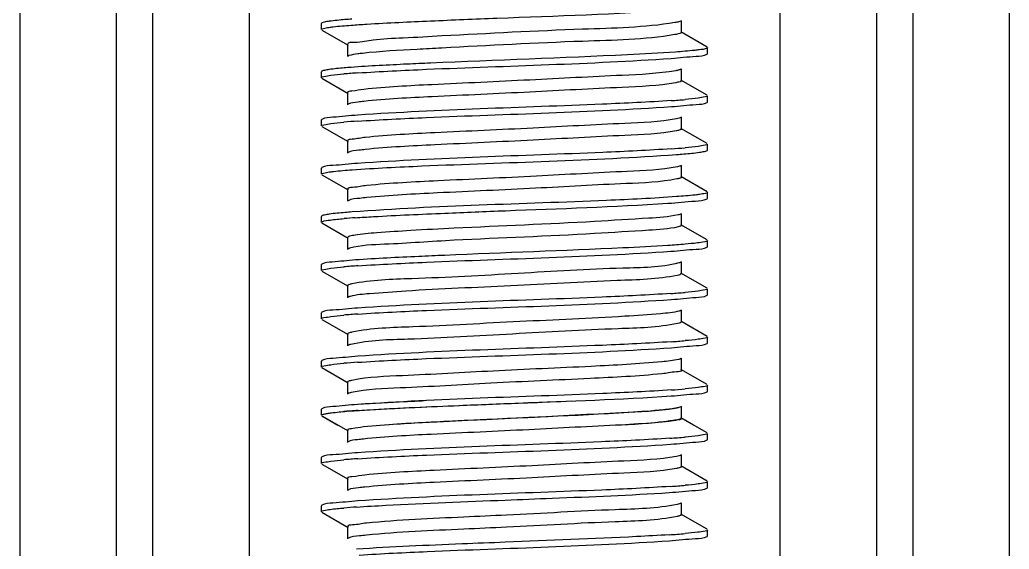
# Model space of a CAD drawing. Extents: x 1031190 to 1725648, y 733081 to 1571294.
# Drawn here: x 1133615.7 to 1134103.8, y 1251343.3 to 1251604.7 of the extents above; entities that cross this region are included whole.
import ezdxf

# ---------------------------------------------------------------- set-up
doc = ezdxf.new("R2010")
doc.units = 0
doc.header["$LTSCALE"] = 1000
doc.header["$MEASUREMENT"] = 0

msp = doc.modelspace()

# ---------------------------------------------------------------- linework, layer by layer
at = {"linetype": 'Continuous'}
for p, q in [((1133615.66, 1253335.18), (1133615.66, 1248594.16)), ((1133663.28, 1253335.18), (1133663.28, 1248594.16)), ((1133681.14, 1253335.18), (1133681.14, 1248594.16)), ((1133728.77, 1253335.18), (1133728.77, 1248594.16)), ((1133990.71, 1253335.18), (1133990.71, 1248594.16)), ((1134038.33, 1253335.18), (1134038.33, 1248594.16)), ((1134056.19, 1253335.18), (1134056.19, 1248594.16)), ((1134103.82, 1253335.18), (1134103.82, 1248594.16)), ((1133764.71, 1251603.13), (1133764.49, 1251602.87)), ((1133764.49, 1251599.89), (1133764.49, 1251602.87)), ((1133764.49, 1251599.89), (1133764.49, 1251602.87)), ((1133764.71, 1251599.63), (1133777.64, 1251592.15)), ((1133942.1, 1251598.41), (1133942.1, 1251604.36)), ((1133954.76, 1251591.22), (1133941.84, 1251598.71)), ((1133777.38, 1251592.45), (1133777.38, 1251586.5)), ((1133954.99, 1251587.99), (1133954.99, 1251590.96)), ((1133954.99, 1251587.99), (1133954.99, 1251590.96)), ((1133778.03, 1251586.98), (1133777.64, 1251586.8)), ((1133954.76, 1251587.73), (1133954.99, 1251587.99)), ((1133942.1, 1251574.59), (1133942.1, 1251580.55)), ((1133764.71, 1251579.32), (1133764.49, 1251579.06)), ((1133764.49, 1251576.08), (1133764.49, 1251579.06)), ((1133764.49, 1251576.08), (1133764.49, 1251579.06)), ((1133764.71, 1251575.82), (1133777.64, 1251568.34)), ((1133954.76, 1251567.41), (1133941.84, 1251574.89)), ((1133777.38, 1251568.64), (1133777.38, 1251562.69)), ((1133954.99, 1251564.17), (1133954.99, 1251567.15)), ((1133954.99, 1251564.17), (1133954.99, 1251567.15)), ((1133954.76, 1251563.91), (1133954.99, 1251564.17)), ((1133942.1, 1251550.78), (1133942.1, 1251556.73)), ((1133764.71, 1251555.51), (1133764.49, 1251555.24)), ((1133764.49, 1251552.27), (1133764.49, 1251555.24)), ((1133764.49, 1251552.27), (1133764.49, 1251555.24)), ((1133764.71, 1251552.01), (1133777.64, 1251544.52)), ((1133954.76, 1251543.6), (1133941.84, 1251551.08)), ((1133777.38, 1251544.83), (1133777.38, 1251538.87)), ((1133954.99, 1251540.36), (1133954.99, 1251543.34)), ((1133954.99, 1251540.36), (1133954.99, 1251543.34)), ((1133954.76, 1251540.1), (1133954.99, 1251540.36)), ((1133764.71, 1251531.69), (1133764.49, 1251531.43)), ((1133764.49, 1251528.46), (1133764.49, 1251531.43)), ((1133764.49, 1251528.46), (1133764.49, 1251531.43)), ((1133942.1, 1251526.97), (1133942.1, 1251532.92)), ((1133764.71, 1251528.19), (1133777.64, 1251520.71)), ((1133954.76, 1251519.79), (1133941.84, 1251527.27)), ((1133777.38, 1251521.01), (1133777.38, 1251515.06)), ((1133954.99, 1251516.55), (1133954.99, 1251519.53)), ((1133954.99, 1251516.55), (1133954.99, 1251519.53)), ((1133954.76, 1251516.29), (1133954.99, 1251516.55)), ((1133764.71, 1251507.88), (1133764.49, 1251507.62)), ((1133764.49, 1251504.64), (1133764.49, 1251507.62)), ((1133764.49, 1251504.64), (1133764.49, 1251507.62)), ((1133942.1, 1251503.15), (1133942.1, 1251509.11)), ((1133764.71, 1251504.38), (1133777.64, 1251496.9)), ((1133954.76, 1251495.97), (1133941.84, 1251503.46)), ((1133777.38, 1251497.2), (1133777.38, 1251491.25)), ((1133954.76, 1251492.47), (1133954.99, 1251492.74)), ((1133954.99, 1251492.74), (1133954.99, 1251495.71)), ((1133954.99, 1251492.74), (1133954.99, 1251495.71)), ((1133764.71, 1251484.07), (1133764.49, 1251483.81)), ((1133764.49, 1251480.83), (1133764.49, 1251483.81)), ((1133764.49, 1251480.83), (1133764.49, 1251483.81)), ((1133942.1, 1251479.34), (1133942.1, 1251485.29)), ((1133764.71, 1251480.57), (1133777.64, 1251473.09)), ((1133940.76, 1251478.66), (1133940.06, 1251478.5)), ((1133954.76, 1251472.16), (1133941.84, 1251479.64)), ((1133777.38, 1251473.39), (1133777.38, 1251467.43)), ((1133954.76, 1251468.66), (1133954.99, 1251468.92)), ((1133954.99, 1251468.92), (1133954.99, 1251471.9)), ((1133954.99, 1251468.92), (1133954.99, 1251471.9)), ((1133764.71, 1251460.25), (1133764.49, 1251459.99)), ((1133764.49, 1251457.02), (1133764.49, 1251459.99)), ((1133764.49, 1251457.02), (1133764.49, 1251459.99)), ((1133942.1, 1251455.53), (1133942.1, 1251461.48)), ((1133764.71, 1251456.76), (1133777.64, 1251449.27)), ((1133941.05, 1251454.92), (1133940.1, 1251454.69)), ((1133954.76, 1251448.35), (1133941.84, 1251455.83)), ((1133777.38, 1251449.58), (1133777.38, 1251443.62)), ((1133954.76, 1251444.85), (1133954.99, 1251445.11)), ((1133954.99, 1251445.11), (1133954.99, 1251448.09)), ((1133954.99, 1251445.11), (1133954.99, 1251448.09)), ((1133764.71, 1251436.44), (1133764.49, 1251436.18)), ((1133764.49, 1251433.2), (1133764.49, 1251436.18)), ((1133764.49, 1251433.2), (1133764.49, 1251436.18)), ((1133942.1, 1251431.72), (1133942.1, 1251437.67)), ((1133764.71, 1251432.94), (1133777.64, 1251425.46)), ((1133954.76, 1251424.53), (1133941.84, 1251432.02)), ((1133777.38, 1251425.76), (1133777.38, 1251419.81)), ((1133954.99, 1251421.3), (1133954.99, 1251424.27)), ((1133954.99, 1251421.3), (1133954.99, 1251424.27)), ((1133954.76, 1251421.04), (1133954.99, 1251421.3)), ((1133764.71, 1251412.63), (1133764.49, 1251412.37)), ((1133764.71, 1251412.63), (1133764.49, 1251412.37)), ((1133764.49, 1251409.39), (1133764.49, 1251412.37)), ((1133764.49, 1251409.39), (1133764.49, 1251412.37)), ((1133764.49, 1251409.39), (1133764.49, 1251412.37)), ((1133764.49, 1251409.39), (1133764.49, 1251412.37)), ((1133942.1, 1251407.9), (1133942.1, 1251413.86)), ((1133942.1, 1251407.9), (1133942.1, 1251413.86)), ((1133764.71, 1251409.13), (1133777.64, 1251401.65)), ((1133764.71, 1251409.13), (1133772.59, 1251404.57)), ((1133954.76, 1251400.72), (1133941.84, 1251408.21)), ((1133948.11, 1251404.57), (1133941.84, 1251408.2)), ((1133777.38, 1251401.95), (1133777.38, 1251396)), ((1133954.99, 1251397.49), (1133954.99, 1251400.46)), ((1133954.99, 1251397.49), (1133954.99, 1251400.46)), ((1133954.76, 1251397.23), (1133954.99, 1251397.49)), ((1133942.1, 1251384.09), (1133942.1, 1251390.05)), ((1133764.71, 1251388.82), (1133764.49, 1251388.56)), ((1133764.49, 1251385.58), (1133764.49, 1251388.56)), ((1133764.49, 1251385.58), (1133764.49, 1251388.56)), ((1133764.71, 1251385.32), (1133777.64, 1251377.84)), ((1133954.76, 1251376.91), (1133941.84, 1251384.39)), ((1133777.38, 1251378.14), (1133777.38, 1251372.19)), ((1133954.99, 1251373.67), (1133954.99, 1251376.65)), ((1133954.99, 1251373.67), (1133954.99, 1251376.65)), ((1133954.76, 1251373.41), (1133954.99, 1251373.67)), ((1133942.1, 1251360.28), (1133942.1, 1251366.23)), ((1133764.71, 1251365), (1133764.49, 1251364.74)), ((1133764.49, 1251361.77), (1133764.49, 1251364.74)), ((1133764.49, 1251361.77), (1133764.49, 1251364.74)), ((1133764.71, 1251361.51), (1133777.64, 1251354.02)), ((1133954.76, 1251353.1), (1133941.84, 1251360.58)), ((1133777.38, 1251354.33), (1133777.38, 1251348.37)), ((1133954.99, 1251349.86), (1133954.99, 1251352.84)), ((1133954.99, 1251349.86), (1133954.99, 1251352.84)), ((1133954.76, 1251349.6), (1133954.99, 1251349.86))]:
    msp.add_line(p, q, dxfattribs=at)
for centre, radius, start, end in [((1133809.8, 1251170.24), 409.13, 93.8351, 94.8035), ((1133909.73, 1251972.33), 408.46, 273.8387, 274.8044), ((1133809.64, 1251148.45), 407.09, 93.8488, 94.8033), ((1133909.82, 1251947.35), 407.29, 273.8479, 274.803), ((1133808.19, 1251119.02), 388.84, 93.9793, 94.8029), ((1133809.87, 1251074.11), 410, 93.8293, 94.8034), ((1133909.57, 1251879.04), 410.42, 273.8243, 274.8053), ((1133809.81, 1251051.13), 409.17, 93.8348, 94.8035), ((1133909.72, 1251853.31), 408.5, 273.8383, 274.8044), ((1133809.65, 1251029.32), 407.16, 93.8484, 94.8033), ((1133909.82, 1251828.3), 407.3, 273.8478, 274.803), ((1133809.84, 1251003.06), 409.61, 93.832, 94.8034), ((1133805.54, 1251055.77), 356.73, 94.4326, 94.598), ((1133908.91, 1251815.89), 418.74, 273.7685, 274.8061), ((1133809.88, 1250978.73), 410.14, 93.8284, 94.8033), ((1133909.28, 1251787.43), 414.08, 273.7992, 274.806), ((1133808.94, 1250966.84), 398.17, 93.9046, 94.8082), ((1133908.37, 1251775.17), 425.67, 273.7272, 274.8014)]:
    msp.add_arc(centre, radius, start, end, dxfattribs=at)
for points, knots in [([(1133818.32, 1251604.14), (1133829.24, 1251604.62), (1133869.5, 1251606.31), (1133909.8, 1251607.47), (1133939.1, 1251609.58)], [0, 0, 0, 0, 0.271117, 1, 1, 1, 1]), ([(1133779.54, 1251605.03), (1133778.39, 1251604.94), (1133774.64, 1251604.65), (1133770.9, 1251604.31), (1133768.32, 1251603.95)], [0, 0, 0, 0, 0.307553, 1, 1, 1, 1]), ([(1133764.49, 1251599.89), (1133764.49, 1251600.25), (1133766.31, 1251600.58), (1133767.27, 1251600.82), (1133768.21, 1251600.96)], [0, 0, 0, 0, 0.275146, 1, 1, 1, 1]), ([(1133768.32, 1251603.95), (1133767.54, 1251603.84), (1133766.33, 1251603.63), (1133765.1, 1251603.35), (1133764.71, 1251603.13)], [0, 0, 0, 0, 0.642818, 1, 1, 1, 1]), ([(1133768.21, 1251600.96), (1133768.9, 1251601.06), (1133772.52, 1251601.51), (1133776.15, 1251601.8), (1133779.09, 1251602.02)], [0, 0, 0, 0, 0.191295, 1, 1, 1, 1]), ([(1133779.09, 1251602.02), (1133781.7, 1251602.22), (1133794.77, 1251603.08), (1133807.86, 1251603.68), (1133818.32, 1251604.14)], [0, 0, 0, 0, 0.200445, 1, 1, 1, 1]), ([(1133938.87, 1251603.29), (1133923.86, 1251600.8), (1133885.31, 1251600.08), (1133847.05, 1251597.88), (1133823.93, 1251596.7)], [0, 0, 0, 0, 0.396629, 1, 1, 1, 1]), ([(1133941.84, 1251604.06), (1133941.51, 1251603.87), (1133940.51, 1251603.59), (1133939.51, 1251603.4), (1133938.87, 1251603.29)], [0, 0, 0, 0, 0.371007, 1, 1, 1, 1]), ([(1133823.93, 1251596.7), (1133817.56, 1251596.37), (1133806.58, 1251595.61), (1133790.99, 1251595.14), (1133783.91, 1251593.31), (1133777.37, 1251593.58), (1133777.38, 1251592.45)], [0, 0, 0, 0, 0.408517, 0.726153, 0.927696, 1, 1, 1, 1]), ([(1133938.87, 1251597.34), (1133923.86, 1251594.85), (1133885.31, 1251594.13), (1133847.05, 1251591.93), (1133823.93, 1251590.75)], [0, 0, 0, 0, 0.396629, 1, 1, 1, 1]), ([(1133942.1, 1251598.41), (1133942.1, 1251598.08), (1133940.57, 1251597.69), (1133939.69, 1251597.48), (1133938.87, 1251597.34)], [0, 0, 0, 0, 0.282134, 1, 1, 1, 1]), ([(1133823.93, 1251590.75), (1133819.83, 1251590.54), (1133806.75, 1251589.82), (1133793.66, 1251589.11), (1133784.71, 1251588.11)], [0, 0, 0, 0, 0.312724, 1, 1, 1, 1]), ([(1133950.92, 1251589.85), (1133950.17, 1251589.75), (1133946.24, 1251589.28), (1133942.29, 1251588.97), (1133939.1, 1251588.74)], [0, 0, 0, 0, 0.191606, 1, 1, 1, 1]), ([(1133954.99, 1251590.96), (1133954.99, 1251590.84), (1133953.53, 1251589.94), (1133952.21, 1251590.03), (1133950.92, 1251589.85)], [0, 0, 0, 0, 0.088343, 1, 1, 1, 1]), ([(1133784.71, 1251588.11), (1133783.93, 1251588.02), (1133781.7, 1251587.73), (1133779.42, 1251587.48), (1133778.03, 1251586.98)], [0, 0, 0, 0, 0.345772, 1, 1, 1, 1]), ([(1133782.44, 1251578.45), (1133793.72, 1251579.21), (1133845.27, 1251581.7), (1133896.87, 1251582.89), (1133937.07, 1251585.62)], [0, 0, 0, 0, 0.219188, 1, 1, 1, 1]), ([(1133939.1, 1251588.74), (1133931.27, 1251588.18), (1133891.01, 1251586.06), (1133850.73, 1251584.74), (1133818.32, 1251583.31)], [0, 0, 0, 0, 0.195012, 1, 1, 1, 1]), ([(1133937.07, 1251585.62), (1133941.17, 1251585.9), (1133946.91, 1251586.7), (1133953.17, 1251586.81), (1133954.76, 1251587.73)], [0, 0, 0, 0, 0.690234, 1, 1, 1, 1]), ([(1133768.21, 1251580.12), (1133767.45, 1251580.01), (1133766.28, 1251579.8), (1133765.09, 1251579.53), (1133764.71, 1251579.32)], [0, 0, 0, 0, 0.641633, 1, 1, 1, 1]), ([(1133779.09, 1251581.18), (1133777.97, 1251581.1), (1133774.34, 1251580.81), (1133770.71, 1251580.48), (1133768.21, 1251580.12)], [0, 0, 0, 0, 0.307541, 1, 1, 1, 1]), ([(1133818.32, 1251583.31), (1133814.47, 1251583.14), (1133801.39, 1251582.53), (1133788.3, 1251581.87), (1133779.09, 1251581.18)], [0, 0, 0, 0, 0.294264, 1, 1, 1, 1]), ([(1133941.84, 1251580.24), (1133941.55, 1251580.08), (1133940.7, 1251579.83), (1133939.85, 1251579.65), (1133939.32, 1251579.56)], [0, 0, 0, 0, 0.377707, 1, 1, 1, 1]), ([(1133764.49, 1251576.08), (1133764.49, 1251576.51), (1133766.77, 1251576.8), (1133767.92, 1251577.11), (1133769.08, 1251577.26)], [0, 0, 0, 0, 0.271545, 1, 1, 1, 1]), ([(1133939.32, 1251579.56), (1133930.6, 1251578), (1133906.47, 1251577.05), (1133866.43, 1251574.81), (1133823.91, 1251572.91), (1133796.58, 1251571.52), (1133785.4, 1251570.33)], [0, 0, 0, 0, 0.172177, 0.467909, 0.781292, 1, 1, 1, 1]), ([(1133785.4, 1251570.33), (1133783.4, 1251570.11), (1133781.49, 1251569.52), (1133777.37, 1251569.37), (1133777.38, 1251568.64)], [0, 0, 0, 0, 0.73335, 1, 1, 1, 1]), ([(1133939.32, 1251573.6), (1133930.6, 1251572.05), (1133906.47, 1251571.1), (1133866.43, 1251568.85), (1133823.91, 1251566.96), (1133796.58, 1251565.57), (1133785.4, 1251564.37)], [0, 0, 0, 0, 0.172177, 0.467909, 0.781292, 1, 1, 1, 1]), ([(1133942.1, 1251574.59), (1133942.1, 1251574.31), (1133940.8, 1251573.91), (1133940.02, 1251573.73), (1133939.32, 1251573.6)], [0, 0, 0, 0, 0.285905, 1, 1, 1, 1]), ([(1133954.99, 1251567.15), (1133954.99, 1251566.72), (1133952.72, 1251566.43), (1133951.57, 1251566.12), (1133950.43, 1251565.97)], [0, 0, 0, 0, 0.271629, 1, 1, 1, 1]), ([(1133785.4, 1251564.37), (1133784.43, 1251564.27), (1133781.86, 1251563.89), (1133779.06, 1251563.82), (1133777.64, 1251562.99)], [0, 0, 0, 0, 0.372967, 1, 1, 1, 1]), ([(1133782.32, 1251554.62), (1133793.6, 1251555.4), (1133845.22, 1251557.88), (1133896.89, 1251559.07), (1133937.15, 1251561.82)], [0, 0, 0, 0, 0.218979, 1, 1, 1, 1]), ([(1133937.07, 1251564.79), (1133925.79, 1251564.02), (1133874.25, 1251561.54), (1133822.64, 1251560.35), (1133782.44, 1251557.61)], [0, 0, 0, 0, 0.219095, 1, 1, 1, 1]), ([(1133937.15, 1251561.82), (1133941.23, 1251562.1), (1133946.94, 1251562.89), (1133953.17, 1251563), (1133954.76, 1251563.91)], [0, 0, 0, 0, 0.690139, 1, 1, 1, 1]), ([(1133782.44, 1251557.61), (1133778.34, 1251557.33), (1133772.58, 1251556.53), (1133766.31, 1251556.42), (1133764.72, 1251555.51)], [0, 0, 0, 0, 0.690277, 1, 1, 1, 1]), ([(1133939.73, 1251555.82), (1133931.31, 1251554.2), (1133907.57, 1251553.35), (1133867.89, 1251551.04), (1133825.19, 1251549.17), (1133797.55, 1251547.76), (1133786.13, 1251546.59)], [0, 0, 0, 0, 0.167069, 0.460858, 0.776177, 1, 1, 1, 1]), ([(1133941.84, 1251556.43), (1133941.59, 1251556.29), (1133940.88, 1251556.06), (1133940.17, 1251555.91), (1133939.73, 1251555.82)], [0, 0, 0, 0, 0.385224, 1, 1, 1, 1]), ([(1133764.49, 1251552.27), (1133764.49, 1251552.7), (1133766.76, 1251552.99), (1133767.91, 1251553.3), (1133769.05, 1251553.45)], [0, 0, 0, 0, 0.271633, 1, 1, 1, 1]), ([(1133942.1, 1251550.78), (1133942.1, 1251550.53), (1133941.02, 1251550.14), (1133940.33, 1251549.98), (1133939.73, 1251549.87)], [0, 0, 0, 0, 0.290456, 1, 1, 1, 1]), ([(1133786.13, 1251546.59), (1133783.95, 1251546.37), (1133781.88, 1251545.71), (1133777.37, 1251545.62), (1133777.38, 1251544.83)], [0, 0, 0, 0, 0.734177, 1, 1, 1, 1]), ([(1133939.73, 1251549.87), (1133931.31, 1251548.24), (1133907.57, 1251547.4), (1133867.89, 1251545.08), (1133825.19, 1251543.22), (1133797.55, 1251541.81), (1133786.13, 1251540.64)], [0, 0, 0, 0, 0.167069, 0.460858, 0.776177, 1, 1, 1, 1]), ([(1133954.99, 1251543.34), (1133954.99, 1251542.91), (1133952.72, 1251542.62), (1133951.56, 1251542.31), (1133950.42, 1251542.16)], [0, 0, 0, 0, 0.271602, 1, 1, 1, 1]), ([(1133786.13, 1251540.64), (1133785.06, 1251540.53), (1133782.25, 1251540.12), (1133779.19, 1251540.08), (1133777.64, 1251539.17)], [0, 0, 0, 0, 0.374915, 1, 1, 1, 1]), ([(1133779.6, 1251530.62), (1133791.05, 1251531.46), (1133844.43, 1251534.07), (1133897.87, 1251535.12), (1133939.7, 1251538.18)], [0, 0, 0, 0, 0.215017, 1, 1, 1, 1]), ([(1133937.15, 1251540.98), (1133925.86, 1251540.21), (1133874.25, 1251537.72), (1133822.57, 1251536.54), (1133782.32, 1251533.79)], [0, 0, 0, 0, 0.219017, 1, 1, 1, 1]), ([(1133939.7, 1251538.18), (1133940.87, 1251538.27), (1133944.67, 1251538.57), (1133948.47, 1251538.9), (1133951.08, 1251539.27)], [0, 0, 0, 0, 0.307338, 1, 1, 1, 1]), ([(1133951.08, 1251539.27), (1133951.88, 1251539.38), (1133953.11, 1251539.6), (1133954.37, 1251539.88), (1133954.76, 1251540.1)], [0, 0, 0, 0, 0.643592, 1, 1, 1, 1]), ([(1133782.32, 1251533.79), (1133778.24, 1251533.51), (1133772.53, 1251532.72), (1133766.3, 1251532.61), (1133764.72, 1251531.69)], [0, 0, 0, 0, 0.690149, 1, 1, 1, 1]), ([(1133940.11, 1251532.08), (1133932, 1251530.38), (1133908.64, 1251529.66), (1133869.34, 1251527.26), (1133826.47, 1251525.44), (1133798.55, 1251524), (1133786.89, 1251522.85)], [0, 0, 0, 0, 0.161939, 0.453776, 0.771039, 1, 1, 1, 1]), ([(1133941.84, 1251532.62), (1133941.63, 1251532.5), (1133941.05, 1251532.3), (1133940.46, 1251532.16), (1133940.11, 1251532.08)], [0, 0, 0, 0, 0.393704, 1, 1, 1, 1]), ([(1133764.49, 1251528.46), (1133764.49, 1251528.82), (1133766.38, 1251529.14), (1133767.37, 1251529.4), (1133768.34, 1251529.54)], [0, 0, 0, 0, 0.274546, 1, 1, 1, 1]), ([(1133768.34, 1251529.54), (1133769.05, 1251529.64), (1133772.8, 1251530.1), (1133776.56, 1251530.4), (1133779.6, 1251530.62)], [0, 0, 0, 0, 0.19129, 1, 1, 1, 1]), ([(1133942.1, 1251526.97), (1133942.1, 1251526.73), (1133941.11, 1251526.35), (1133940.46, 1251526.2), (1133939.91, 1251526.09)], [0, 0, 0, 0, 0.292762, 1, 1, 1, 1]), ([(1133786.89, 1251522.85), (1133784.52, 1251522.62), (1133782.29, 1251521.89), (1133777.38, 1251521.87), (1133777.38, 1251521.01)], [0, 0, 0, 0, 0.734857, 1, 1, 1, 1]), ([(1133939.91, 1251526.09), (1133931.69, 1251524.44), (1133908.27, 1251523.65), (1133868.96, 1251521.3), (1133826.26, 1251519.47), (1133798.48, 1251518.04), (1133786.89, 1251516.9)], [0, 0, 0, 0, 0.164046, 0.455922, 0.77202, 1, 1, 1, 1]), ([(1133786.89, 1251516.9), (1133785.72, 1251516.78), (1133782.66, 1251516.35), (1133779.32, 1251516.34), (1133777.64, 1251515.36)], [0, 0, 0, 0, 0.376685, 1, 1, 1, 1]), ([(1133939.7, 1251517.35), (1133928.21, 1251516.51), (1133874.84, 1251513.91), (1133821.39, 1251512.86), (1133779.6, 1251509.78)], [0, 0, 0, 0, 0.215701, 1, 1, 1, 1]), ([(1133951.08, 1251518.44), (1133950.36, 1251518.33), (1133946.57, 1251517.87), (1133942.77, 1251517.57), (1133939.7, 1251517.35)], [0, 0, 0, 0, 0.191465, 1, 1, 1, 1]), ([(1133954.99, 1251519.53), (1133954.99, 1251519.15), (1133953.07, 1251518.83), (1133952.06, 1251518.57), (1133951.08, 1251518.44)], [0, 0, 0, 0, 0.27426, 1, 1, 1, 1]), ([(1133825.35, 1251509.2), (1133835.31, 1251509.62), (1133872.01, 1251511.13), (1133908.74, 1251512.33), (1133935.45, 1251514.08)], [0, 0, 0, 0, 0.271359, 1, 1, 1, 1]), ([(1133935.45, 1251514.08), (1133939.93, 1251514.37), (1133946.19, 1251515.24), (1133953.03, 1251515.29), (1133954.76, 1251516.29)], [0, 0, 0, 0, 0.691739, 1, 1, 1, 1]), ([(1133768.34, 1251508.7), (1133767.55, 1251508.59), (1133766.34, 1251508.38), (1133765.1, 1251508.1), (1133764.71, 1251507.88)], [0, 0, 0, 0, 0.642986, 1, 1, 1, 1]), ([(1133779.6, 1251509.78), (1133778.44, 1251509.7), (1133774.68, 1251509.4), (1133770.92, 1251509.07), (1133768.34, 1251508.7)], [0, 0, 0, 0, 0.307532, 1, 1, 1, 1]), ([(1133781.21, 1251506.92), (1133784.18, 1251507.13), (1133798.89, 1251508.04), (1133813.61, 1251508.69), (1133825.35, 1251509.2)], [0, 0, 0, 0, 0.202501, 1, 1, 1, 1]), ([(1133940.45, 1251508.35), (1133935.74, 1251507.26), (1133921.89, 1251506.49), (1133885.16, 1251504.03), (1133853.08, 1251502.89), (1133830, 1251501.75)], [0, 0, 0, 0, 0.131194, 0.373535, 1, 1, 1, 1]), ([(1133941.84, 1251508.81), (1133941.67, 1251508.71), (1133941.21, 1251508.54), (1133940.74, 1251508.41), (1133940.45, 1251508.35)], [0, 0, 0, 0, 0.40332, 1, 1, 1, 1]), ([(1133764.49, 1251504.64), (1133764.49, 1251504.77), (1133766.04, 1251505.7), (1133767.41, 1251505.6), (1133768.76, 1251505.78)], [0, 0, 0, 0, 0.087421, 1, 1, 1, 1]), ([(1133940.45, 1251502.39), (1133935.74, 1251501.3), (1133921.89, 1251500.54), (1133885.16, 1251498.07), (1133853.08, 1251496.94), (1133830, 1251495.8)], [0, 0, 0, 0, 0.131194, 0.373535, 1, 1, 1, 1]), ([(1133942.1, 1251503.15), (1133942.1, 1251502.97), (1133941.39, 1251502.61), (1133940.87, 1251502.49), (1133940.45, 1251502.39)], [0, 0, 0, 0, 0.302831, 1, 1, 1, 1]), ([(1133830, 1251501.75), (1133822.87, 1251501.4), (1133810.01, 1251500.76), (1133794.08, 1251499.67), (1133783.26, 1251498.83), (1133779.14, 1251497.96), (1133777.38, 1251497.56), (1133777.38, 1251497.2)], [0, 0, 0, 0, 0.404312, 0.722616, 0.926229, 0.979509, 1, 1, 1, 1]), ([(1133830, 1251495.8), (1133818.55, 1251495.24), (1133801.47, 1251493.81), (1133783.96, 1251493.47), (1133778.4, 1251491.84)], [0, 0, 0, 0, 0.664278, 1, 1, 1, 1]), ([(1133935.45, 1251493.24), (1133928.06, 1251492.76), (1133891.37, 1251490.87), (1133854.65, 1251489.61), (1133825.35, 1251488.36)], [0, 0, 0, 0, 0.201596, 1, 1, 1, 1]), ([(1133936.94, 1251490.36), (1133941.07, 1251490.64), (1133946.85, 1251491.45), (1133953.15, 1251491.55), (1133954.76, 1251492.47)], [0, 0, 0, 0, 0.690375, 1, 1, 1, 1]), ([(1133954.99, 1251495.71), (1133954.99, 1251495.24), (1133952.46, 1251494.98), (1133951.21, 1251494.63), (1133949.95, 1251494.47)], [0, 0, 0, 0, 0.270133, 1, 1, 1, 1]), ([(1133778.4, 1251491.84), (1133778.25, 1251491.8), (1133777.99, 1251491.72), (1133777.74, 1251491.61), (1133777.64, 1251491.55)], [0, 0, 0, 0, 0.571302, 1, 1, 1, 1]), ([(1133825.35, 1251488.36), (1133821.06, 1251488.18), (1133806.34, 1251487.52), (1133791.62, 1251486.82), (1133781.21, 1251486.09)], [0, 0, 0, 0, 0.291422, 1, 1, 1, 1]), ([(1133782.49, 1251483.2), (1133793.76, 1251483.96), (1133845.25, 1251486.44), (1133896.79, 1251487.64), (1133936.94, 1251490.36)], [0, 0, 0, 0, 0.219183, 1, 1, 1, 1]), ([(1133781.21, 1251486.09), (1133777.4, 1251485.82), (1133772.04, 1251485.08), (1133766.21, 1251484.93), (1133764.71, 1251484.07)], [0, 0, 0, 0, 0.688907, 1, 1, 1, 1]), ([(1133940.76, 1251484.61), (1133931.81, 1251482.31), (1133905, 1251482.16), (1133861.25, 1251479.31), (1133816.7, 1251476.9), (1133789.11, 1251476.25), (1133779.41, 1251474.23)], [0, 0, 0, 0, 0.171431, 0.491399, 0.816224, 1, 1, 1, 1]), ([(1133941.84, 1251484.99), (1133941.7, 1251484.91), (1133941.35, 1251484.77), (1133940.98, 1251484.67), (1133940.76, 1251484.61)], [0, 0, 0, 0, 0.414289, 1, 1, 1, 1]), ([(1133764.49, 1251480.83), (1133764.49, 1251481.26), (1133766.78, 1251481.55), (1133767.93, 1251481.86), (1133769.09, 1251482.01)], [0, 0, 0, 0, 0.271499, 1, 1, 1, 1]), ([(1133940.06, 1251478.5), (1133930.34, 1251476.48), (1133902.7, 1251475.88), (1133858.2, 1251473.08), (1133817.38, 1251471.62), (1133791.05, 1251469.61), (1133781.8, 1251468.92), (1133778.67, 1251468.11)], [0, 0, 0, 0, 0.184068, 0.509201, 0.829117, 0.940109, 1, 1, 1, 1]), ([(1133942.1, 1251479.34), (1133942.1, 1251479.18), (1133941.54, 1251478.85), (1133941.11, 1251478.75), (1133940.76, 1251478.66)], [0, 0, 0, 0, 0.311313, 1, 1, 1, 1]), ([(1133779.41, 1251474.23), (1133778.9, 1251474.12), (1133778.29, 1251473.99), (1133777.38, 1251473.61), (1133777.38, 1251473.39)], [0, 0, 0, 0, 0.705293, 1, 1, 1, 1]), ([(1133778.67, 1251468.11), (1133778.47, 1251468.05), (1133778.11, 1251467.95), (1133777.77, 1251467.81), (1133777.64, 1251467.74)], [0, 0, 0, 0, 0.58408, 1, 1, 1, 1]), ([(1133936.94, 1251469.53), (1133925.66, 1251468.76), (1133874.18, 1251466.28), (1133822.63, 1251465.09), (1133782.49, 1251462.36)], [0, 0, 0, 0, 0.219354, 1, 1, 1, 1]), ([(1133937.07, 1251466.56), (1133941.16, 1251466.84), (1133946.91, 1251467.63), (1133953.16, 1251467.74), (1133954.76, 1251468.66)], [0, 0, 0, 0, 0.690237, 1, 1, 1, 1]), ([(1133954.99, 1251471.9), (1133954.99, 1251471.47), (1133952.72, 1251471.18), (1133951.57, 1251470.87), (1133950.42, 1251470.72)], [0, 0, 0, 0, 0.271599, 1, 1, 1, 1]), ([(1133782.44, 1251459.38), (1133793.73, 1251460.15), (1133845.27, 1251462.63), (1133896.87, 1251463.82), (1133937.07, 1251466.56)], [0, 0, 0, 0, 0.219191, 1, 1, 1, 1]), ([(1133764.49, 1251457.02), (1133764.49, 1251457.45), (1133766.77, 1251457.73), (1133767.92, 1251458.05), (1133769.08, 1251458.2)], [0, 0, 0, 0, 0.271543, 1, 1, 1, 1]), ([(1133782.49, 1251462.36), (1133778.38, 1251462.08), (1133772.61, 1251461.28), (1133766.32, 1251461.18), (1133764.72, 1251460.25)], [0, 0, 0, 0, 0.690331, 1, 1, 1, 1]), ([(1133941.05, 1251460.87), (1133938.07, 1251460.01), (1133928.99, 1251459.38), (1133902.89, 1251457.3), (1133861.98, 1251455.88), (1133817.22, 1251453.06), (1133789.32, 1251452.45), (1133779.47, 1251450.43)], [0, 0, 0, 0, 0.057446, 0.166902, 0.486553, 0.813832, 1, 1, 1, 1]), ([(1133941.84, 1251461.18), (1133941.73, 1251461.12), (1133941.47, 1251461.01), (1133941.2, 1251460.92), (1133941.05, 1251460.87)], [0, 0, 0, 0, 0.426856, 1, 1, 1, 1]), ([(1133940.1, 1251454.69), (1133930.51, 1251452.68), (1133903.17, 1251452.05), (1133858.92, 1251449.58), (1133815.08, 1251446.91), (1133788.17, 1251446.52), (1133778.98, 1251444.37)], [0, 0, 0, 0, 0.181951, 0.50465, 0.824728, 1, 1, 1, 1]), ([(1133942.1, 1251455.53), (1133942.1, 1251455.39), (1133941.68, 1251455.1), (1133941.32, 1251455), (1133941.05, 1251454.92)], [0, 0, 0, 0, 0.321911, 1, 1, 1, 1]), ([(1133779.47, 1251450.43), (1133778.94, 1251450.32), (1133778.32, 1251450.18), (1133777.38, 1251449.8), (1133777.38, 1251449.58)], [0, 0, 0, 0, 0.706048, 1, 1, 1, 1]), ([(1133778.98, 1251444.37), (1133778.71, 1251444.31), (1133778.25, 1251444.19), (1133777.81, 1251444.02), (1133777.64, 1251443.92)], [0, 0, 0, 0, 0.595248, 1, 1, 1, 1]), ([(1133937.07, 1251445.72), (1133925.79, 1251444.96), (1133874.25, 1251442.47), (1133822.64, 1251441.28), (1133782.44, 1251438.55)], [0, 0, 0, 0, 0.2191, 1, 1, 1, 1]), ([(1133937.15, 1251442.75), (1133941.23, 1251443.03), (1133946.94, 1251443.82), (1133953.17, 1251443.94), (1133954.76, 1251444.85)], [0, 0, 0, 0, 0.69014, 1, 1, 1, 1]), ([(1133954.99, 1251448.09), (1133954.99, 1251447.66), (1133952.72, 1251447.37), (1133951.57, 1251447.06), (1133950.43, 1251446.91)], [0, 0, 0, 0, 0.271629, 1, 1, 1, 1]), ([(1133782.44, 1251438.55), (1133778.34, 1251438.27), (1133772.59, 1251437.47), (1133766.32, 1251437.36), (1133764.72, 1251436.44)], [0, 0, 0, 0, 0.690279, 1, 1, 1, 1]), ([(1133782.32, 1251435.56), (1133793.61, 1251436.33), (1133845.22, 1251438.82), (1133896.89, 1251440), (1133937.15, 1251442.75)], [0, 0, 0, 0, 0.218987, 1, 1, 1, 1]), ([(1133764.49, 1251433.2), (1133764.49, 1251433.63), (1133766.76, 1251433.92), (1133767.91, 1251434.23), (1133769.05, 1251434.38)], [0, 0, 0, 0, 0.27163, 1, 1, 1, 1]), ([(1133932.48, 1251435.82), (1133920.87, 1251434.68), (1133893.08, 1251433.25), (1133850.39, 1251431.42), (1133811.13, 1251429.08), (1133787.76, 1251428.29), (1133779.56, 1251426.64)], [0, 0, 0, 0, 0.228484, 0.544623, 0.836244, 1, 1, 1, 1]), ([(1133941.84, 1251437.37), (1133941.51, 1251437.17), (1133938.4, 1251436.35), (1133935.25, 1251436.09), (1133932.48, 1251435.82)], [0, 0, 0, 0, 0.122149, 1, 1, 1, 1]), ([(1133932.48, 1251429.87), (1133920.71, 1251428.71), (1133892.56, 1251427.27), (1133849.45, 1251425.47), (1133810.24, 1251422.97), (1133787, 1251422.38), (1133779.08, 1251420.58)], [0, 0, 0, 0, 0.230953, 0.550009, 0.841524, 1, 1, 1, 1]), ([(1133942.1, 1251431.72), (1133942.1, 1251430.85), (1133937.13, 1251430.84), (1133934.88, 1251430.1), (1133932.48, 1251429.87)], [0, 0, 0, 0, 0.265061, 1, 1, 1, 1]), ([(1133779.56, 1251426.64), (1133779.01, 1251426.53), (1133778.36, 1251426.38), (1133777.38, 1251426), (1133777.38, 1251425.76)], [0, 0, 0, 0, 0.707083, 1, 1, 1, 1]), ([(1133954.99, 1251424.27), (1133954.99, 1251423.84), (1133952.72, 1251423.56), (1133951.56, 1251423.24), (1133950.42, 1251423.09)], [0, 0, 0, 0, 0.271603, 1, 1, 1, 1]), ([(1133779.08, 1251420.58), (1133778.79, 1251420.51), (1133778.3, 1251420.39), (1133777.82, 1251420.21), (1133777.64, 1251420.11)], [0, 0, 0, 0, 0.598262, 1, 1, 1, 1]), ([(1133937.15, 1251421.92), (1133925.86, 1251421.15), (1133874.25, 1251418.66), (1133822.58, 1251417.47), (1133782.32, 1251414.72)], [0, 0, 0, 0, 0.219015, 1, 1, 1, 1]), ([(1133937.11, 1251418.94), (1133941.19, 1251419.22), (1133946.92, 1251420.01), (1133953.17, 1251420.12), (1133954.76, 1251421.04)], [0, 0, 0, 0, 0.690177, 1, 1, 1, 1]), ([(1133782.37, 1251414.73), (1133778.28, 1251414.45), (1133772.55, 1251413.66), (1133766.31, 1251413.55), (1133764.72, 1251412.63)], [0, 0, 0, 0, 0.690202, 1, 1, 1, 1]), ([(1133782.32, 1251414.72), (1133778.25, 1251414.45), (1133772.53, 1251413.65), (1133766.3, 1251413.54), (1133764.72, 1251412.63)], [0, 0, 0, 0, 0.690152, 1, 1, 1, 1]), ([(1133777.97, 1251411.43), (1133781.45, 1251411.7), (1133799.64, 1251412.88), (1133817.86, 1251413.64), (1133832.59, 1251414.25)], [0, 0, 0, 0, 0.191198, 1, 1, 1, 1]), ([(1133815.24, 1251416.48), (1133812.1, 1251416.34), (1133801.14, 1251415.83), (1133790.18, 1251415.26), (1133782.37, 1251414.73)], [0, 0, 0, 0, 0.286136, 1, 1, 1, 1]), ([(1133782.47, 1251411.76), (1133789.39, 1251412.23), (1133824.5, 1251414.09), (1133859.63, 1251415.31), (1133887.83, 1251416.48)], [0, 0, 0, 0, 0.197351, 1, 1, 1, 1]), ([(1133832.59, 1251414.25), (1133842.29, 1251414.65), (1133877.13, 1251416.07), (1133911.99, 1251417.22), (1133937.11, 1251418.94)], [0, 0, 0, 0, 0.278136, 1, 1, 1, 1]), ([(1133764.49, 1251409.39), (1133764.49, 1251409.83), (1133766.77, 1251410.11), (1133767.93, 1251410.43), (1133769.08, 1251410.58)], [0, 0, 0, 0, 0.271516, 1, 1, 1, 1]), ([(1133764.49, 1251409.39), (1133764.49, 1251409.7), (1133765.98, 1251410.04), (1133766.82, 1251410.24), (1133767.6, 1251410.36)], [0, 0, 0, 0, 0.278908, 1, 1, 1, 1]), ([(1133767.6, 1251410.36), (1133768.19, 1251410.46), (1133771.3, 1251410.88), (1133774.42, 1251411.15), (1133776.94, 1251411.35)], [0, 0, 0, 0, 0.190214, 1, 1, 1, 1]), ([(1133939.18, 1251412.85), (1133930.38, 1251411.31), (1133906.14, 1251410.33), (1133865.99, 1251408.11), (1133823.53, 1251406.2), (1133796.29, 1251404.82), (1133785.19, 1251403.62)], [0, 0, 0, 0, 0.173733, 0.470057, 0.78285, 1, 1, 1, 1]), ([(1133933.25, 1251412.08), (1133927.57, 1251411.5), (1133895.26, 1251409.32), (1133862.9, 1251408.09), (1133836.27, 1251406.81)], [0, 0, 0, 0, 0.176303, 1, 1, 1, 1]), ([(1133941.84, 1251413.55), (1133941.53, 1251413.37), (1133938.68, 1251412.59), (1133935.78, 1251412.34), (1133933.25, 1251412.08)], [0, 0, 0, 0, 0.124256, 1, 1, 1, 1]), ([(1133941.84, 1251413.56), (1133941.54, 1251413.38), (1133940.64, 1251413.13), (1133939.75, 1251412.94), (1133939.18, 1251412.85)], [0, 0, 0, 0, 0.375581, 1, 1, 1, 1]), ([(1133939.18, 1251406.89), (1133930.38, 1251405.36), (1133906.14, 1251404.38), (1133865.99, 1251402.15), (1133823.53, 1251400.25), (1133796.29, 1251398.86), (1133785.19, 1251397.66)], [0, 0, 0, 0, 0.173733, 0.470057, 0.78285, 1, 1, 1, 1]), ([(1133836.27, 1251406.81), (1133832.49, 1251406.63), (1133819.16, 1251405.97), (1133805.83, 1251405.26), (1133796.29, 1251404.57)], [0, 0, 0, 0, 0.28332, 1, 1, 1, 1]), ([(1133933.25, 1251406.13), (1133931.85, 1251405.99), (1133924.89, 1251405.35), (1133917.91, 1251404.91), (1133912.33, 1251404.57)], [0, 0, 0, 0, 0.200678, 1, 1, 1, 1]), ([(1133942.1, 1251407.9), (1133942.1, 1251407.1), (1133937.54, 1251407.02), (1133935.46, 1251406.35), (1133933.25, 1251406.13)], [0, 0, 0, 0, 0.265734, 1, 1, 1, 1]), ([(1133942.1, 1251407.9), (1133942.1, 1251407.61), (1133940.73, 1251407.21), (1133939.92, 1251407.02), (1133939.18, 1251406.89)], [0, 0, 0, 0, 0.284681, 1, 1, 1, 1]), ([(1133785.19, 1251403.62), (1133783.24, 1251403.4), (1133781.37, 1251402.83), (1133777.37, 1251402.67), (1133777.38, 1251401.95)], [0, 0, 0, 0, 0.733065, 1, 1, 1, 1]), ([(1133954.99, 1251400.46), (1133954.99, 1251400.03), (1133952.68, 1251399.74), (1133951.51, 1251399.42), (1133950.34, 1251399.27)], [0, 0, 0, 0, 0.271295, 1, 1, 1, 1]), ([(1133785.19, 1251397.66), (1133784.24, 1251397.56), (1133781.74, 1251397.19), (1133779.03, 1251397.11), (1133777.64, 1251396.3)], [0, 0, 0, 0, 0.372335, 1, 1, 1, 1]), ([(1133936.43, 1251398.06), (1133925.12, 1251397.3), (1133873.8, 1251394.84), (1133822.42, 1251393.64), (1133782.47, 1251390.92)], [0, 0, 0, 0, 0.220579, 1, 1, 1, 1]), ([(1133782.5, 1251387.95), (1133793.74, 1251388.71), (1133845.15, 1251391.19), (1133896.61, 1251392.39), (1133936.71, 1251395.1)], [0, 0, 0, 0, 0.218972, 1, 1, 1, 1]), ([(1133936.71, 1251395.1), (1133940.89, 1251395.38), (1133946.75, 1251396.19), (1133953.14, 1251396.29), (1133954.76, 1251397.23)], [0, 0, 0, 0, 0.690613, 1, 1, 1, 1]), ([(1133782.47, 1251390.92), (1133778.36, 1251390.64), (1133772.6, 1251389.85), (1133766.32, 1251389.74), (1133764.72, 1251388.82)], [0, 0, 0, 0, 0.690305, 1, 1, 1, 1]), ([(1133941.84, 1251389.74), (1133941.58, 1251389.6), (1133940.83, 1251389.36), (1133940.08, 1251389.2), (1133939.6, 1251389.11)], [0, 0, 0, 0, 0.382833, 1, 1, 1, 1]), ([(1133764.49, 1251385.58), (1133764.49, 1251386.01), (1133766.78, 1251386.3), (1133767.94, 1251386.61), (1133769.09, 1251386.76)], [0, 0, 0, 0, 0.271492, 1, 1, 1, 1]), ([(1133939.6, 1251389.11), (1133931.1, 1251387.51), (1133907.24, 1251386.63), (1133867.44, 1251384.34), (1133824.8, 1251382.46), (1133797.25, 1251381.06), (1133785.91, 1251379.88)], [0, 0, 0, 0, 0.168631, 0.463014, 0.777741, 1, 1, 1, 1]), ([(1133939.6, 1251383.16), (1133931.1, 1251381.55), (1133907.24, 1251380.67), (1133867.44, 1251378.38), (1133824.8, 1251376.51), (1133797.25, 1251375.1), (1133785.91, 1251373.93)], [0, 0, 0, 0, 0.168631, 0.463014, 0.777741, 1, 1, 1, 1]), ([(1133942.1, 1251384.09), (1133942.1, 1251383.83), (1133940.95, 1251383.44), (1133940.24, 1251383.28), (1133939.6, 1251383.16)], [0, 0, 0, 0, 0.288971, 1, 1, 1, 1]), ([(1133785.91, 1251379.88), (1133783.78, 1251379.66), (1133781.76, 1251379.02), (1133777.37, 1251378.92), (1133777.38, 1251378.14)], [0, 0, 0, 0, 0.733941, 1, 1, 1, 1]), ([(1133954.99, 1251376.65), (1133954.99, 1251376.22), (1133952.7, 1251375.93), (1133951.55, 1251375.62), (1133950.39, 1251375.47)], [0, 0, 0, 0, 0.27148, 1, 1, 1, 1]), ([(1133785.91, 1251373.93), (1133784.86, 1251373.82), (1133782.13, 1251373.42), (1133779.15, 1251373.37), (1133777.64, 1251372.49)], [0, 0, 0, 0, 0.37434, 1, 1, 1, 1]), ([(1133936.71, 1251374.26), (1133925.42, 1251373.5), (1133874.02, 1251371.03), (1133822.55, 1251369.84), (1133782.5, 1251367.11)], [0, 0, 0, 0, 0.219886, 1, 1, 1, 1]), ([(1133855.2, 1251367.54), (1133862.91, 1251367.85), (1133889.86, 1251368.94), (1133916.82, 1251369.96), (1133936.04, 1251371.24)], [0, 0, 0, 0, 0.286007, 1, 1, 1, 1]), ([(1133936.04, 1251371.24), (1133940.38, 1251371.53), (1133946.45, 1251372.37), (1133953.08, 1251372.45), (1133954.76, 1251373.41)], [0, 0, 0, 0, 0.691254, 1, 1, 1, 1]), ([(1133782.5, 1251367.11), (1133778.38, 1251366.83), (1133772.61, 1251366.03), (1133766.32, 1251365.93), (1133764.72, 1251365)], [0, 0, 0, 0, 0.690338, 1, 1, 1, 1]), ([(1133781.82, 1251364.09), (1133786.61, 1251364.42), (1133811.06, 1251365.82), (1133835.53, 1251366.76), (1133855.2, 1251367.54)], [0, 0, 0, 0, 0.196017, 1, 1, 1, 1]), ([(1133939.99, 1251365.37), (1133929.99, 1251363.32), (1133901.68, 1251362.74), (1133873.7, 1251360.92), (1133855.81, 1251360.1)], [0, 0, 0, 0, 0.363233, 1, 1, 1, 1]), ([(1133941.84, 1251365.93), (1133941.62, 1251365.8), (1133941, 1251365.6), (1133940.38, 1251365.45), (1133939.99, 1251365.37)], [0, 0, 0, 0, 0.391017, 1, 1, 1, 1]), ([(1133764.49, 1251361.77), (1133764.49, 1251362.18), (1133766.63, 1251362.48), (1133767.73, 1251362.77), (1133768.82, 1251362.91)], [0, 0, 0, 0, 0.272443, 1, 1, 1, 1]), ([(1133786.66, 1251356.14), (1133784.34, 1251355.91), (1133782.16, 1251355.21), (1133777.38, 1251355.17), (1133777.38, 1251354.33)], [0, 0, 0, 0, 0.734703, 1, 1, 1, 1]), ([(1133855.81, 1251360.1), (1133848.78, 1251359.77), (1133825.72, 1251358.65), (1133802.63, 1251357.74), (1133786.66, 1251356.14)], [0, 0, 0, 0, 0.304662, 1, 1, 1, 1]), ([(1133939.99, 1251359.42), (1133929.99, 1251357.37), (1133901.68, 1251356.78), (1133873.7, 1251354.97), (1133855.81, 1251354.15)], [0, 0, 0, 0, 0.363233, 1, 1, 1, 1]), ([(1133942.1, 1251360.28), (1133942.1, 1251360.05), (1133941.15, 1251359.67), (1133940.53, 1251359.53), (1133939.99, 1251359.42)], [0, 0, 0, 0, 0.294214, 1, 1, 1, 1]), ([(1133855.81, 1251354.15), (1133848.78, 1251353.82), (1133825.72, 1251352.7), (1133802.63, 1251351.78), (1133786.66, 1251350.19)], [0, 0, 0, 0, 0.304662, 1, 1, 1, 1]), ([(1133954.99, 1251352.84), (1133954.99, 1251352.39), (1133952.59, 1251352.11), (1133951.39, 1251351.78), (1133950.18, 1251351.63)], [0, 0, 0, 0, 0.270823, 1, 1, 1, 1]), ([(1133786.66, 1251350.19), (1133785.51, 1251350.08), (1133782.53, 1251349.65), (1133779.28, 1251349.63), (1133777.64, 1251348.67)], [0, 0, 0, 0, 0.376214, 1, 1, 1, 1]), ([(1133855.2, 1251346.7), (1133848.08, 1251346.42), (1133823.62, 1251345.42), (1133799.15, 1251344.45), (1133781.82, 1251343.25)], [0, 0, 0, 0, 0.290714, 1, 1, 1, 1]), ([(1133783.1, 1251340.36), (1133794.3, 1251341.11), (1133845.32, 1251343.56), (1133896.39, 1251344.79), (1133936.15, 1251347.44)], [0, 0, 0, 0, 0.219814, 1, 1, 1, 1]), ([(1133936.04, 1251350.41), (1133930.69, 1251350.05), (1133903.75, 1251348.57), (1133876.8, 1251347.56), (1133855.2, 1251346.7)], [0, 0, 0, 0, 0.198662, 1, 1, 1, 1]), ([(1133936.15, 1251347.44), (1133940.46, 1251347.72), (1133946.5, 1251348.56), (1133953.09, 1251348.64), (1133954.76, 1251349.6)], [0, 0, 0, 0, 0.691163, 1, 1, 1, 1])]:
    msp.add_open_spline(points, degree=3, knots=knots, dxfattribs=at)
for points in [[(1133769.08, 1251577.26), (1133771.22, 1251577.54), (1133773.38, 1251577.74), (1133775.54, 1251577.92)], [(1133950.43, 1251565.97), (1133948.27, 1251565.69), (1133946.1, 1251565.49), (1133943.94, 1251565.31)], [(1133769.05, 1251553.45), (1133771.21, 1251553.73), (1133773.38, 1251553.93), (1133775.55, 1251554.11)], [(1133950.42, 1251542.16), (1133948.26, 1251541.88), (1133946.09, 1251541.68), (1133943.92, 1251541.49)], [(1133768.76, 1251505.78), (1133771.04, 1251506.09), (1133773.34, 1251506.3), (1133775.63, 1251506.49)], [(1133944, 1251493.87), (1133941.15, 1251493.63), (1133938.3, 1251493.43), (1133935.45, 1251493.24)], [(1133949.95, 1251494.47), (1133947.97, 1251494.23), (1133945.98, 1251494.04), (1133944, 1251493.87)], [(1133769.09, 1251482.01), (1133771.23, 1251482.29), (1133773.39, 1251482.49), (1133775.54, 1251482.67)], [(1133950.42, 1251470.72), (1133948.27, 1251470.44), (1133946.11, 1251470.24), (1133943.95, 1251470.06)], [(1133769.08, 1251458.2), (1133771.23, 1251458.48), (1133773.38, 1251458.68), (1133775.54, 1251458.86)], [(1133950.43, 1251446.91), (1133948.27, 1251446.63), (1133946.1, 1251446.43), (1133943.94, 1251446.24)], [(1133769.05, 1251434.38), (1133771.21, 1251434.66), (1133773.38, 1251434.86), (1133775.55, 1251435.05)], [(1133950.42, 1251423.09), (1133948.26, 1251422.81), (1133946.09, 1251422.61), (1133943.92, 1251422.43)], [(1133769.08, 1251410.58), (1133771.23, 1251410.85), (1133773.39, 1251411.05), (1133775.54, 1251411.24)], [(1133950.34, 1251399.27), (1133948.23, 1251399), (1133946.11, 1251398.8), (1133943.99, 1251398.62)], [(1133769.09, 1251386.76), (1133771.23, 1251387.04), (1133773.39, 1251387.24), (1133775.54, 1251387.42)], [(1133950.39, 1251375.47), (1133948.26, 1251375.19), (1133946.11, 1251374.99), (1133943.97, 1251374.81)], [(1133768.82, 1251362.91), (1133771.06, 1251363.21), (1133773.31, 1251363.42), (1133775.56, 1251363.61)], [(1133950.18, 1251351.63), (1133948.12, 1251351.37), (1133946.06, 1251351.17), (1133944, 1251351)]]:
    msp.add_open_spline(points, degree=3, dxfattribs=at)

doc.saveas('drawing.dxf')
